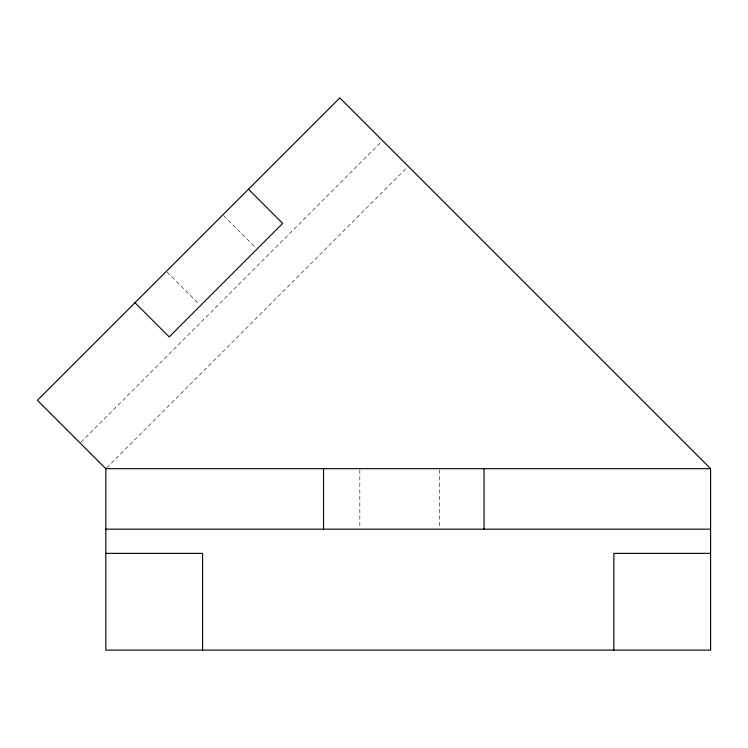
<?xml version="1.0" encoding="UTF-8"?>
<svg xmlns="http://www.w3.org/2000/svg" width="748" height="748" viewBox="0 0 748 748"><rect width="100%" height="100%" fill="white"/><g stroke="black" fill="none" stroke-linecap="round" stroke-linejoin="round"><path stroke-width="0.56" stroke-dasharray="3.74 2.81" d="M80.99 442.208L380.9 142.298M106.646 467.865L407.389 167.131M223.624 215.676L255.386 247.438M167.131 272.169L198.903 303.931M439.721 469.856L439.721 526.844M359.825 469.856L359.825 526.844"/><path stroke-width="1.12" d="M105.823 468.687L710.6 468.687L710.6 650.124L105.823 650.124L105.823 468.687L37.4 400.264L339.788 97.876L710.6 468.687M105.823 529.163L710.6 529.163M105.823 553.361L202.586 553.361L202.586 650.124M710.6 553.361L613.837 553.361L613.837 650.124M248.467 189.207L282.679 223.409L169.188 336.899L134.977 302.697M484.04 468.687L484.04 529.163M323.538 468.687L323.538 529.163"/></g></svg>
